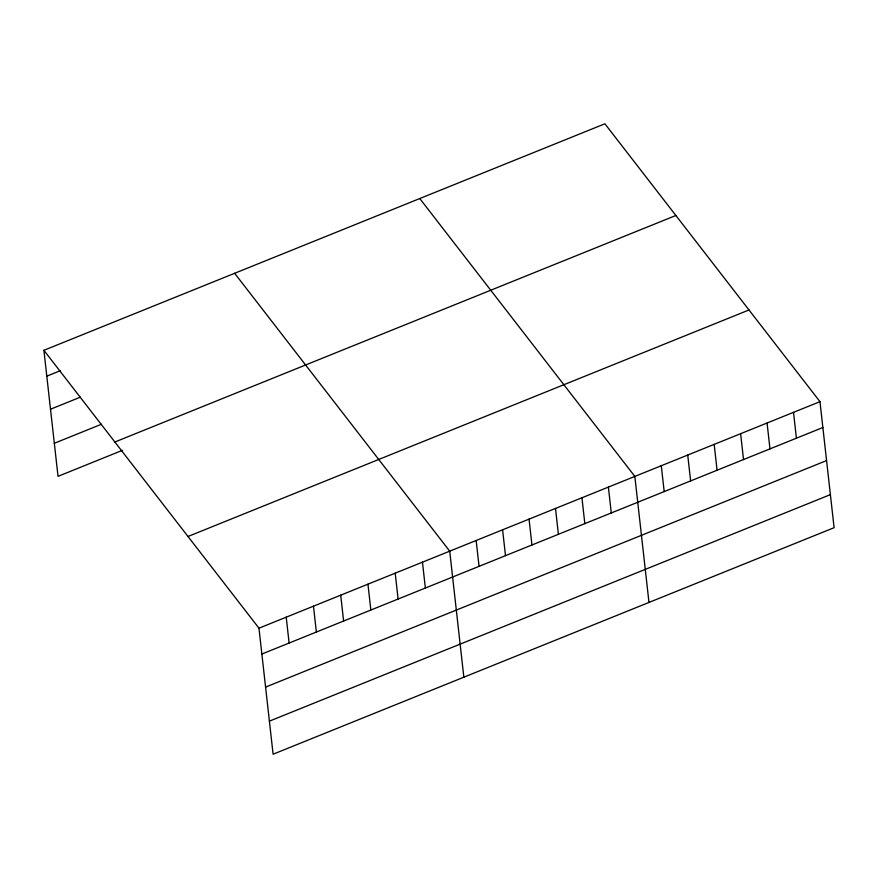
<?xml version="1.0" encoding="UTF-8"?>
<svg xmlns="http://www.w3.org/2000/svg" width="878" height="878" viewBox="0 0 878 878"><rect width="100%" height="100%" fill="white"/><g stroke="black" fill="none" stroke-linecap="round" stroke-linejoin="round"><path stroke-width="1.32" d="M43.9 350.311L604.898 123.787L819.964 401.663L834.1 527.689L273.102 754.213L258.966 628.187L43.9 350.311L58.036 476.337L122.437 450.326M46.797 376.157L60.428 370.659M50.507 409.225L80.238 397.218M54.326 443.28L101.398 424.272M114.875 442.007L675.873 215.483M187.991 536.491L748.989 309.967M258.966 628.187L819.964 401.663M261.863 654.044L822.862 427.52M265.573 687.101L826.571 460.577M269.392 721.156L830.39 494.632M419.772 198.538L634.838 476.414L648.974 602.44M234.635 273.288L449.712 551.175L463.847 677.201M793.514 412.342L796.412 438.199M767.065 423.02L769.973 448.877M740.626 433.699L743.523 459.556M714.176 444.378L717.074 470.235M687.726 455.056L690.624 480.914M661.288 465.735L664.185 491.592M608.388 487.092L611.286 512.95M581.938 497.771L584.836 523.628M555.5 508.45L558.397 534.307M529.05 519.139L531.947 544.986M502.6 529.818L505.498 555.664M476.15 540.497L479.059 566.343M422.461 562.172L425.358 588.03M395.21 573.18L398.107 599.026M367.959 584.177L370.856 610.034M340.708 595.185L343.616 621.031M313.468 606.182L316.365 632.039M286.217 617.19L289.114 643.036"/></g></svg>
